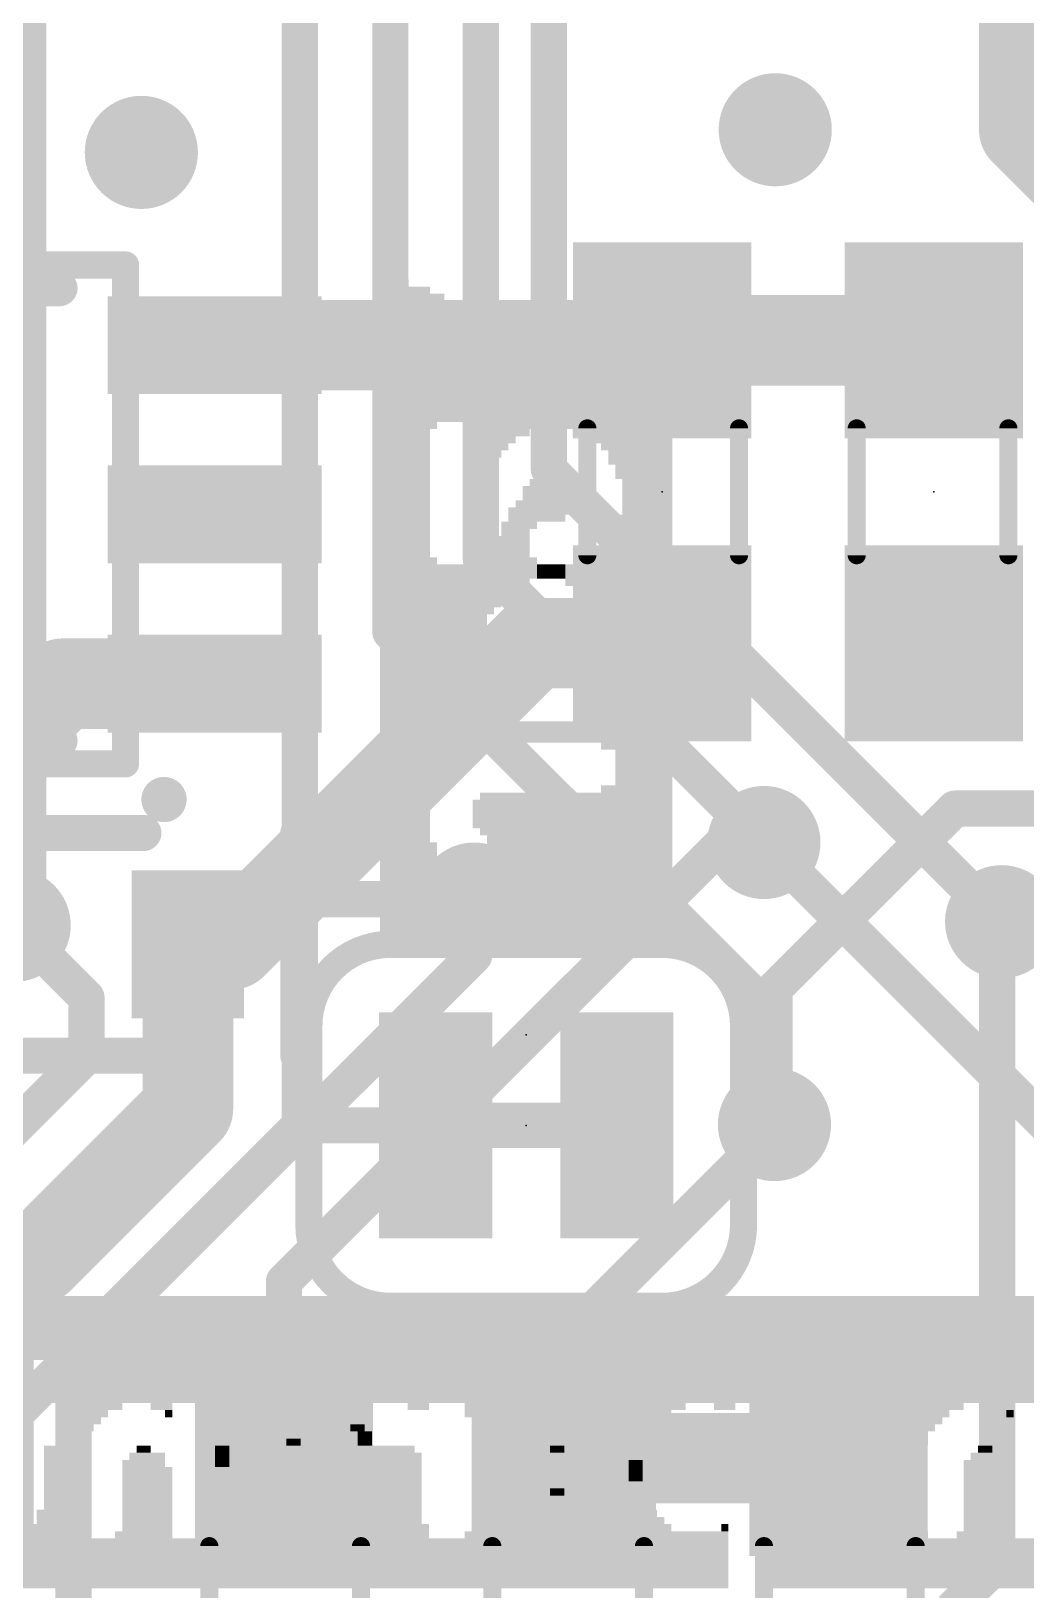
# Model space of a CAD drawing. Extents: x -31.8 to 54.9, y -15.3 to 25.5.
# Drawn here: x 12.46 to 18.04, y 7.3 to 16.05 of the extents above; entities that cross this region are included whole.
import ezdxf

# ---------------------------------------------------------------- set-up
doc = ezdxf.new("R2010")
doc.units = 0
for name, color, linetype in [('1', 12, 'CONTINUOUS'), ('16', 132, 'CONTINUOUS'), ('18', 110, 'CONTINUOUS'), ('21', 41, 'CONTINUOUS'), ('22', 40, 'CONTINUOUS'), ('23', 53, 'CONTINUOUS'), ('24', 53, 'CONTINUOUS'), ('51', 53, 'CONTINUOUS')]:
    doc.layers.add(name, color=color, linetype=linetype)

# ---------------------------------------------------------------- blocks, each defined once
blk = doc.blocks.new('RECT')
blk.add_solid([(-0.5, -0.5), (0.5, -0.5), (-0.5, 0.5), (0.5, 0.5)])
blk = doc.blocks.new('ROUNDV')
at = {"const_width": 0.5}
blk.add_lwpolyline([(0, -0.25, 1), (0, 0.25, 1), (0, -0.25)], format="xyb", dxfattribs=at)

msp = doc.modelspace()

# ---------------------------------------------------------------- linework, layer by layer
at = {"layer": '1'}
for points, const_width in [([(15.975, 14.285), (13.4921, 14.285)], 0.508), ([(16.002, 14.312), (15.975, 14.285)], 0.508), ([(16.002, 14.312), (17.526, 14.312)], 0.508), ([(13.589, 10.922), (15.279, 12.612)], 0.508), ([(15.279, 12.612), (16.002, 12.612)], 0.508), ([(11.9576, 11.7036), (12.639, 12.385)], 0.508), ([(12.639, 12.385), (13.4921, 12.385)], 0.508), ([(16.6328, 10.6722), (17.6446, 11.684)], 0.2032), ([(18.161, 11.684), (17.6446, 11.684)], 0.2032), ([(16.3449, 11.4935), (13.8811, 9.0297)], 0.2032), ([(16.5735, 11.4935), (16.3449, 11.4935)], 0.2032), ([(14.9479, 11.176), (14.9479, 10.8585)], 0.2032), ([(12.3673, 11.0287), (12.773, 10.6229)], 0.2032), ([(13.342, 10.922), (13.342, 9.9963)], 0.508), ([(13.342, 10.922), (13.589, 10.922)], 0.508), ([(17.8816, 11.0236), (17.907, 11.049)], 0.2032), ([(17.8816, 7.4422), (17.8816, 11.0236)], 0.2032), ([(12.1276, 8.0382), (14.9479, 10.8585)], 0.2032), ([(16.6328, 9.9102), (16.6328, 10.6722)], 0.2032), ([(12.773, 10.6229), (12.773, 10.2949)], 0.2032), ([(12.773, 10.2949), (12.1726, 9.6944)], 0.2032), ([(13.342, 9.9963), (12.5024, 9.1567)], 0.508), ([(15.4686, 8.7206), (16.6328, 9.8848)], 0.2032), ([(16.6328, 9.8848), (16.6328, 9.9102)], 0.2032), ([(12.5024, 9.1567), (7.1442, 9.1567)], 0.508), ([(13.8811, 9.0297), (13.8811, 8.0382)], 0.2032), ([(15.4686, 8.0382), (15.4686, 8.7206)], 0.2032), ([(16.9926, 8.0382), (15.4686, 8.0382)], 0.508), ([(17.6276, 7.1882), (17.8816, 7.4422)], 0.2032)]:
    msp.add_lwpolyline(points, dxfattribs=dict(at, const_width=const_width))
for points, const_width in [([(13.4921, 14.412, 1), (13.4921, 14.158)], 0.254), ([(16.002, 14.439, 1), (16.002, 14.185)], 0.254), ([(16.0918, 14.2222, 1), (15.9122, 14.4018)], 0.254), ([(15.975, 14.158, 1), (15.975, 14.412)], 0.254), ([(17.526, 14.185, 1), (17.526, 14.439)], 0.254), ([(15.8852, 14.3748, 1), (16.0648, 14.1952)], 0.254), ([(15.279, 12.739, 1), (15.279, 12.485)], 0.254), ([(15.3688, 12.5222, 1), (15.1892, 12.7018)], 0.254), ([(16.002, 12.485, 1), (16.002, 12.739)], 0.254), ([(12.639, 12.512, 1), (12.639, 12.258)], 0.254), ([(12.7288, 12.2952, 1), (12.5492, 12.4748)], 0.254), ([(13.4921, 12.258, 1), (13.4921, 12.512)], 0.254), ([(17.6446, 11.7348, 1), (17.6446, 11.6332)], 0.1016), ([(17.6805, 11.6481, 1), (17.6087, 11.7199)], 0.1016), ([(16.3449, 11.5443, 1), (16.3449, 11.4427)], 0.1016), ([(16.3808, 11.4576, 1), (16.309, 11.5294)], 0.1016), ([(16.5735, 11.4427, 1), (16.5735, 11.5443)], 0.1016), ([(14.9987, 11.176, 1), (14.8971, 11.176)], 0.1016), ([(13.469, 10.922, 1), (13.215, 10.922)], 0.254), ([(13.342, 11.049, 1), (13.342, 10.795)], 0.254), ([(13.4992, 11.0118, 1), (13.6788, 10.8322)], 0.254), ([(13.589, 10.795, 1), (13.589, 11.049)], 0.254), ([(17.9324, 11.0236, 1), (17.8308, 11.0236)], 0.1016), ([(17.9429, 11.0131, 1), (17.8711, 11.0849)], 0.1016), ([(17.8457, 11.0595, 1), (17.9175, 10.9877)], 0.1016), ([(14.9838, 10.8226, 1), (14.912, 10.8944)], 0.1016), ([(14.8971, 10.8585, 1), (14.9987, 10.8585)], 0.1016), ([(16.6836, 10.6722, 1), (16.582, 10.6722)], 0.1016), ([(12.8238, 10.6229, 1), (12.7222, 10.6229)], 0.1016), ([(12.7371, 10.587, 1), (12.8089, 10.6589)], 0.1016), ([(16.5969, 10.7081, 1), (16.6687, 10.6363)], 0.1016), ([(12.7222, 10.2949, 1), (12.8238, 10.2949)], 0.1016), ([(12.8089, 10.2589, 1), (12.7371, 10.3308)], 0.1016), ([(13.4318, 9.9065, 1), (13.2522, 10.0861)], 0.254), ([(13.215, 9.9963, 1), (13.469, 9.9963)], 0.254), ([(16.6836, 9.9102, 1), (16.582, 9.9102)], 0.1016), ([(16.6687, 9.8489, 1), (16.5969, 9.9207)], 0.1016), ([(16.582, 9.9102, 1), (16.6836, 9.9102)], 0.1016), ([(16.582, 9.8848, 1), (16.6836, 9.8848)], 0.1016), ([(12.4126, 9.2465, 1), (12.5922, 9.0669)], 0.254), ([(12.5024, 9.0297, 1), (12.5024, 9.2837)], 0.254), ([(13.9319, 9.0297, 1), (13.8303, 9.0297)], 0.1016), ([(13.8452, 9.0656, 1), (13.917, 8.9938)], 0.1016), ([(15.5194, 8.7206, 1), (15.4178, 8.7206)], 0.1016), ([(15.4327, 8.7565, 1), (15.5045, 8.6847)], 0.1016), ([(15.4686, 8.1652, 1), (15.4686, 7.9112)], 0.254), ([(16.9926, 7.9112, 1), (16.9926, 8.1652)], 0.254), ([(13.8303, 8.0382, 1), (13.9319, 8.0382)], 0.1016), ([(15.4178, 8.0382, 1), (15.5194, 8.0382)], 0.1016), ([(17.9175, 7.4063, 1), (17.8457, 7.4781)], 0.1016), ([(17.8308, 7.4422, 1), (17.9324, 7.4422)], 0.1016)]:
    msp.add_lwpolyline(points, format="xyb", dxfattribs=dict(at, const_width=const_width))
at = {"layer": '16'}
for points, const_width in [([(12.446, 23.368), (12.446, 11.1074)], 0.2032), ([(13.97, 22.9362), (13.97, 11.176)], 0.2032), ([(14.478, 22.5806), (14.478, 12.6746)], 0.2032), ([(14.986, 22.225), (14.986, 13.081)], 0.2032), ([(15.367, 13.589), (15.367, 21.717)], 0.2032), ([(18.034, 15.494), (18.034, 16.383)], 0.508), ([(19.05, 14.478), (18.034, 15.494)], 0.508), ([(17.907, 11.049), (15.367, 13.589)], 0.2032), ([(14.986, 13.081), (16.5735, 11.4935)], 0.2032), ([(14.478, 12.6746), (16.6328, 10.5198)], 0.2032), ([(16.5735, 11.4935), (18.161, 9.906)], 0.2032), ([(12.3673, 11.0287), (12.446, 11.1074)], 0.2032), ([(13.97, 11.176), (13.97, 9.906)], 0.2032), ([(14.9479, 11.176), (13.97, 11.176)], 0.2032), ([(16.6328, 10.5198), (16.6328, 9.9102)], 0.2032), ([(13.97, 9.906), (12.7, 8.636)], 0.2032), ([(14.732, 9.906), (13.97, 9.906)], 0.2032), ([(12.7, 8.636), (12.7, 4.953)], 0.2032)]:
    msp.add_lwpolyline(points, dxfattribs=dict(at, const_width=const_width))
for points, const_width in [([(18.1238, 15.5838, 1), (17.9442, 15.4042)], 0.254), ([(17.907, 15.494, 1), (18.161, 15.494)], 0.254), ([(15.4029, 13.6249, 1), (15.3311, 13.5531)], 0.1016), ([(15.3162, 13.589, 1), (15.4178, 13.589)], 0.1016), ([(15.0219, 13.1169, 1), (14.9501, 13.0451)], 0.1016), ([(14.9352, 13.081, 1), (15.0368, 13.081)], 0.1016), ([(14.5139, 12.7105, 1), (14.4421, 12.6387)], 0.1016), ([(14.4272, 12.6746, 1), (14.5288, 12.6746)], 0.1016), ([(16.6094, 11.5294, 1), (16.5376, 11.4576)], 0.1016), ([(16.5376, 11.4576, 1), (16.6094, 11.5294)], 0.1016), ([(12.4819, 11.0715, 1), (12.4101, 11.1433)], 0.1016), ([(14.0208, 11.176, 1), (13.9192, 11.176)], 0.1016), ([(13.97, 11.2268, 1), (13.97, 11.1252)], 0.1016), ([(13.9192, 11.176, 1), (14.0208, 11.176)], 0.1016), ([(14.9479, 11.1252, 1), (14.9479, 11.2268)], 0.1016), ([(12.3952, 11.1074, 1), (12.4968, 11.1074)], 0.1016), ([(17.8711, 11.0131, 1), (17.9429, 11.0849)], 0.1016), ([(16.6836, 10.5198, 1), (16.582, 10.5198)], 0.1016), ([(16.5969, 10.4839, 1), (16.6687, 10.5557)], 0.1016), ([(13.97, 9.9568, 1), (13.97, 9.8552)], 0.1016), ([(14.0059, 9.8701, 1), (13.9341, 9.9419)], 0.1016), ([(14.732, 9.8552, 1), (14.732, 9.9568)], 0.1016), ([(13.9192, 9.906, 1), (14.0208, 9.906)], 0.1016), ([(16.582, 9.9102, 1), (16.6836, 9.9102)], 0.1016), ([(12.7508, 8.636, 1), (12.6492, 8.636)], 0.1016), ([(12.6641, 8.6719, 1), (12.7359, 8.6001)], 0.1016)]:
    msp.add_lwpolyline(points, format="xyb", dxfattribs=dict(at, const_width=const_width))
at = {"layer": '21', "const_width": 0.2032}
for points in [[(11.7626, 14.605), (12.6214, 14.605)], [(12.6214, 12.065), (11.7626, 12.065)], [(13.092, 11.547), (11.292, 11.547)], [(13.962, 10.297), (13.962, 11.547)], [(13.092, 10.297), (11.292, 10.297)]]:
    msp.add_lwpolyline(points, dxfattribs=at)
at = {"layer": '21'}
for points, const_width in [([(12.6214, 14.5542, 1), (12.6214, 14.6558)], 0.1016), ([(12.6214, 12.0142, 1), (12.6214, 12.1158)], 0.1016), ([(13.208, 11.6713, 1), (13.208, 11.7983, 1), (13.208, 11.6713)], 0.127), ([(13.092, 11.4962, 1), (13.092, 11.5978)], 0.1016), ([(14.0128, 11.547, 1), (13.9112, 11.547)], 0.1016), ([(13.092, 10.2462, 1), (13.092, 10.3478)], 0.1016), ([(13.9112, 10.297, 1), (14.0128, 10.297)], 0.1016)]:
    msp.add_lwpolyline(points, format="xyb", dxfattribs=dict(at, const_width=const_width))
at = {"layer": '22'}
for points, const_width in [([(14.478, 10.922, 0.4142), (14.0208, 10.4648)], 0.1524), ([(14.478, 10.9601, 1), (14.478, 10.8839)], 0.0762), ([(14.478, 10.8839, 1), (14.478, 10.9601)], 0.0762), ([(16.4592, 10.4648, 0.4142), (16.002, 10.922)], 0.1524), ([(16.002, 10.9601, 1), (16.002, 10.8839)], 0.0762), ([(16.002, 10.8839, 1), (16.002, 10.9601)], 0.0762), ([(14.0589, 10.4648, 1), (13.9827, 10.4648)], 0.0762), ([(13.9827, 10.4648, 1), (14.0589, 10.4648)], 0.0762), ([(16.4973, 10.4648, 1), (16.4211, 10.4648)], 0.0762), ([(16.4211, 10.4648, 1), (16.4973, 10.4648)], 0.0762), ([(14.0208, 9.3472, 0.4142), (14.478, 8.89)], 0.1524), ([(14.0589, 9.3472, 1), (13.9827, 9.3472)], 0.0762), ([(13.9827, 9.3472, 1), (14.0589, 9.3472)], 0.0762), ([(16.002, 8.89, 0.4142), (16.4592, 9.3472)], 0.1524), ([(16.4973, 9.3472, 1), (16.4211, 9.3472)], 0.0762), ([(16.4211, 9.3472, 1), (16.4973, 9.3472)], 0.0762), ([(14.478, 8.9281, 1), (14.478, 8.8519)], 0.0762), ([(14.478, 8.8519, 1), (14.478, 8.9281)], 0.0762), ([(16.002, 8.9281, 1), (16.002, 8.8519)], 0.0762), ([(16.002, 8.8519, 1), (16.002, 8.9281)], 0.0762)]:
    msp.add_lwpolyline(points, format="xyb", dxfattribs=dict(at, const_width=const_width))
at = {"layer": '22', "const_width": 0.1524}
for points in [[(16.002, 10.922), (14.478, 10.922)], [(14.0208, 9.3472), (14.0208, 10.4648)], [(16.4592, 9.3472), (16.4592, 10.4648)], [(14.478, 8.89), (16.002, 8.89)]]:
    msp.add_lwpolyline(points, dxfattribs=at)
at = {"layer": '23'}
for p in [(16.002, 13.462), (17.526, 13.462)]:
    msp.add_point(p, dxfattribs=at)
at = {"layer": '24'}
for p in [(15.24, 10.414), (15.24, 9.906)]:
    msp.add_point(p, dxfattribs=at)
at = {"layer": '51'}
for points, const_width in [([(11.392, 14.735), (12.992, 14.735)], 0.1524), ([(12.992, 14.735), (12.992, 11.935)], 0.1524), ([(15.583, 13.818), (15.583, 13.106)], 0.1016), ([(16.434, 13.818), (16.434, 13.106)], 0.1016), ([(17.094, 13.106), (17.094, 13.818)], 0.1016), ([(17.945, 13.106), (17.945, 13.818)], 0.1016), ([(11.392, 11.935), (12.992, 11.935)], 0.1524), ([(13.4621, 7.5442), (13.4621, 6.8322)], 0.1016), ([(14.3131, 7.5442), (14.3131, 6.8322)], 0.1016), ([(15.0496, 7.5442), (15.0496, 6.8322)], 0.1016), ([(15.9006, 7.5442), (15.9006, 6.8322)], 0.1016), ([(16.5736, 7.5442), (16.5736, 6.8322)], 0.1016), ([(17.4246, 7.5442), (17.4246, 6.8322)], 0.1016)]:
    msp.add_lwpolyline(points, dxfattribs=dict(at, const_width=const_width))
for points, const_width in [([(13.0301, 14.735, 1), (12.9539, 14.735)], 0.0762), ([(12.992, 14.6969, 1), (12.992, 14.7731)], 0.0762), ([(15.6084, 13.818, 1), (15.5576, 13.818)], 0.0508), ([(16.4594, 13.818, 1), (16.4086, 13.818)], 0.0508), ([(17.1194, 13.818, 1), (17.0686, 13.818)], 0.0508), ([(17.9704, 13.818, 1), (17.9196, 13.818)], 0.0508), ([(15.5576, 13.106, 1), (15.6084, 13.106)], 0.0508), ([(16.4086, 13.106, 1), (16.4594, 13.106)], 0.0508), ([(17.0686, 13.106, 1), (17.1194, 13.106)], 0.0508), ([(17.9196, 13.106, 1), (17.9704, 13.106)], 0.0508), ([(12.992, 11.8969, 1), (12.992, 11.9731)], 0.0762), ([(12.9539, 11.935, 1), (13.0301, 11.935)], 0.0762), ([(13.4875, 7.5442, 1), (13.4367, 7.5442)], 0.0508), ([(14.3385, 7.5442, 1), (14.2877, 7.5442)], 0.0508), ([(15.075, 7.5442, 1), (15.0242, 7.5442)], 0.0508), ([(15.926, 7.5442, 1), (15.8752, 7.5442)], 0.0508), ([(16.599, 7.5442, 1), (16.5482, 7.5442)], 0.0508), ([(17.45, 7.5442, 1), (17.3992, 7.5442)], 0.0508)]:
    msp.add_lwpolyline(points, format="xyb", dxfattribs=dict(at, const_width=const_width))

# ---------------------------------------------------------------- block references
at = {"layer": '1', "xscale": 1.1}
for p, rotation in [((16.002, 14.312), 270), ((17.526, 14.312), 90), ((16.002, 12.612), 270), ((17.526, 12.612), 90), ((11.9761, 8.0382), 270), ((13.8811, 8.0382), 270), ((15.4686, 8.0382), 270), ((16.9926, 8.0382), 270)]:
    msp.add_blockref('RECT', p, dxfattribs=dict(at, rotation=rotation))
at = {"layer": '1'}
for p, xscale, yscale, rotation in [((13.4921, 14.285), 0.55, 1.2, 90), ((13.4921, 13.335), 0.55, 1.2, 90), ((13.4921, 12.385), 0.55, 1.2, 90), ((13.342, 10.922), 0.63, 0.83, 180)]:
    msp.add_blockref('RECT', p, dxfattribs=dict(at, xscale=xscale, yscale=yscale, rotation=rotation))
at = {"layer": '16', "rotation": 180}
for p, xscale, yscale in [((14.732, 9.906), 0.635, 1.27), ((15.748, 9.906), 0.635, 1.27), ((15.24, 9.906), 0.4064, 0.254)]:
    msp.add_blockref('RECT', p, dxfattribs=dict(at, xscale=xscale, yscale=yscale))
at = {"layer": '18', "xscale": 0.635, "yscale": 0.635}
for p in [(16.637, 15.494), (16.637, 15.494), (13.081, 15.367), (13.081, 15.367), (16.5735, 11.4935), (16.5735, 11.4935), (14.9479, 11.176), (14.9479, 11.176), (12.3673, 11.0287), (12.3673, 11.0287), (17.907, 11.049), (17.907, 11.049), (16.6328, 9.9102), (16.6328, 9.9102)]:
    msp.add_blockref('ROUNDV', p, dxfattribs=at)
at = {"layer": '22', "yscale": 0.04}
for p, xscale, rotation in [((14.44, 12.794), 3.8, 90), ((14.48, 12.794), 3.8, 90), ((14.52, 12.774), 3.76, 90), ((14.56, 12.774), 3.76, 90), ((14.6, 12.754), 3.72, 90), ((14.64, 12.754), 3.72, 90), ((14.68, 12.754), 3.72, 90), ((14.72, 14.194), 0.76, 90), ((14.76, 14.214), 0.72, 90), ((14.8, 14.194), 0.68, 90), ((14.84, 14.194), 0.68, 90), ((14.88, 14.194), 0.68, 90), ((14.92, 14.174), 0.64, 90), ((15, 14.014), 0.88, 90), ((15.04, 14.034), 0.84, 90), ((15.08, 14.054), 0.8, 90), ((15.12, 14.054), 0.72, 90), ((15.16, 14.074), 0.68, 90), ((15.2, 14.074), 0.6, 90), ((15.24, 14.074), 0.6, 90), ((15.28, 14.094), 0.56, 90), ((15.32, 14.094), 0.56, 90), ((15.36, 14.074), 0.52, 90), ((15.4, 14.074), 0.52, 90), ((15.44, 14.054), 0.48, 90), ((15.48, 14.054), 0.48, 90), ((15.52, 14.034), 0.52, 90), ((15.56, 14.014), 0.48, 90), ((15.6, 13.994), 0.52, 90), ((15.64, 13.974), 0.48, 90), ((15.68, 13.954), 0.52, 90), ((15.72, 13.914), 0.6, 90), ((15.76, 13.854), 0.64, 90), ((15.8, 12.534), 3.28, 90), ((15.84, 12.514), 3.24, 90), ((15.88, 12.514), 3.24, 90), ((15.92, 12.514), 3.24, 90), ((15.96, 12.494), 3.2, 90), ((16, 12.494), 3.2, 90), ((16.04, 12.474), 3.16, 90), ((15.36, 13.434), 0.28, 90), ((15.4, 13.434), 0.28, 90), ((15.44, 13.434), 0.28, 90), ((15.24, 13.214), 0.56, 90), ((15.28, 13.394), 0.28, 90), ((15.32, 13.414), 0.24, 90), ((15.48, 13.434), 0.2, 90), ((15.2, 13.174), 0.48, 90), ((15.16, 13.134), 0.48, 90), ((15.76, 12.114), 2.44, 90), ((15.08, 13.014), 0.4, 90), ((15.12, 13.074), 0.44, 90), ((15.72, 12.994), 0.52, 90), ((15, 12.894), 0.48, 90), ((15.04, 12.974), 0.4, 90), ((15.64, 12.994), 0.28, 90), ((15.68, 12.994), 0.36, 90), ((14.72, 12.734), 0.72, 90), ((14.76, 12.734), 0.64, 90), ((14.8, 12.734), 0.64, 90), ((14.84, 12.734), 0.64, 90), ((14.88, 12.734), 0.64, 90), ((14.92, 12.734), 0.64, 90), ((14.96, 12.754), 0.68, 90), ((15.28, 13.034), 0.12, 90), ((15.32, 13.014), 0.08, 90), ((15.36, 13.014), 0.08, 90), ((15.4, 13.014), 0.08, 90), ((15.44, 13.014), 0.08, 90), ((15.48, 12.994), 0.12, 90), ((15.52, 12.994), 0.12, 90), ((15.56, 13.014), 0.16, 90), ((15.6, 12.994), 0.2, 90), ((15.28, 12.554), 0.28, 90), ((15.32, 12.554), 0.28, 90), ((15.36, 12.574), 0.32, 90), ((15.4, 12.574), 0.32, 90), ((15.44, 12.554), 0.28, 90), ((15.48, 12.534), 0.24, 90), ((14.72, 12.014), 0.4, 90), ((14.76, 12.034), 0.28, 90), ((14.8, 12.054), 0.24, 90), ((14.84, 12.074), 0.2, 90), ((14.88, 12.074), 0.2, 90), ((14.92, 12.094), 0.16, 90), ((14.96, 12.094), 0.16, 90), ((15, 12.094), 0.16, 90), ((15.04, 12.114), 0.12, 90), ((15.08, 12.114), 0.12, 90), ((15.12, 12.114), 0.12, 90), ((15.16, 12.114), 0.12, 90), ((15.2, 12.114), 0.12, 90), ((15.24, 12.114), 0.12, 90), ((15.28, 12.114), 0.12, 90), ((15.32, 12.114), 0.12, 90), ((15.36, 12.114), 0.12, 90), ((15.4, 12.114), 0.12, 90), ((15.44, 12.114), 0.12, 90), ((15.48, 12.114), 0.12, 90), ((15.52, 12.114), 0.12, 90), ((15.56, 12.114), 0.12, 90), ((15.6, 12.114), 0.12, 90), ((15.64, 12.114), 0.12, 90), ((15.68, 12.094), 0.16, 90), ((15.72, 12.094), 0.16, 90), ((15.68, 11.354), 0.92, 90), ((15.72, 11.354), 0.92, 90), ((14.96, 11.654), 0.16, 90), ((15, 11.654), 0.24, 90), ((15.04, 11.334), 0.88, 90), ((15.08, 11.334), 0.88, 90), ((15.12, 11.334), 0.88, 90), ((15.16, 11.334), 0.88, 90), ((15.2, 11.334), 0.88, 90), ((15.24, 11.334), 0.88, 90), ((15.28, 11.334), 0.88, 90), ((15.32, 11.334), 0.88, 90), ((15.36, 11.334), 0.88, 90), ((15.4, 11.334), 0.88, 90), ((15.44, 11.334), 0.88, 90), ((15.48, 11.334), 0.88, 90), ((15.52, 11.334), 0.88, 90), ((15.56, 11.334), 0.88, 90), ((15.6, 11.334), 0.88, 90), ((15.64, 11.334), 0.88, 90), ((14.72, 11.194), 0.6, 90), ((14.76, 11.154), 0.52, 90), ((14.8, 11.134), 0.48, 90), ((14.96, 11.134), 0.48, 90), ((15, 11.154), 0.52, 90), ((14.84, 11.114), 0.44, 90), ((14.88, 11.114), 0.44, 90), ((14.92, 11.114), 0.44, 90), ((12.754, 8.928), 24.76, 180), ((12.754, 8.888), 24.76, 180), ((12.754, 8.848), 24.76, 180), ((12.754, 8.808), 24.76, 180), ((12.754, 8.768), 24.76, 180), ((12.754, 8.728), 24.76, 180), ((15.034, 8.688), 13.64, 180), ((16.514, 8.648), 10.6, 180), ((15.474, 8.608), 8.28, 180), ((16.054, 8.568), 7.04, 180), ((16.054, 8.528), 7.04, 180), ((16.054, 8.488), 7.04, 180), ((16.074, 8.448), 7.08, 180), ((16.254, 8.408), 7.44, 180), ((16.254, 8.368), 7.44, 180), ((12.794, 8.328), 0.36, 180), ((13.194, 8.328), 0.12, 180), ((13.614, 8.328), 0.32, 180), ((14.234, 8.328), 0.28, 180), ((14.634, 8.328), 0.12, 180), ((14.994, 8.328), 0.2, 180), ((15.314, 8.328), 0.12, 180), ((15.834, 8.328), 0.6, 180), ((16.354, 8.328), 0.12, 180), ((16.714, 8.328), 0.28, 180), ((17.454, 8.328), 0.48, 180), ((17.914, 8.328), 0.12, 180), ((12.774, 8.288), 0.24, 180), ((12.754, 8.248), 0.2, 180), ((12.734, 8.208), 0.16, 180), ((13.234, 8.288), 0.04, 180), ((13.594, 8.288), 0.2, 180), ((13.574, 8.248), 0.16, 180), ((13.554, 8.208), 0.12, 180), ((14.274, 8.288), 0.2, 180), ((14.274, 8.248), 0.12, 180), ((14.294, 8.208), 0.08, 180), ((14.974, 8.288), 0.16, 180), ((14.994, 8.248), 0.12, 180), ((14.994, 8.208), 0.12, 180), ((15.834, 8.288), 0.44, 180), ((15.854, 8.248), 0.32, 180), ((15.854, 8.208), 0.24, 180), ((16.694, 8.288), 0.16, 180), ((16.694, 8.248), 0.16, 180), ((16.694, 8.208), 0.16, 180), ((17.434, 8.288), 0.36, 180), ((17.434, 8.248), 0.28, 180), ((17.434, 8.208), 0.2, 180), ((17.954, 8.288), 0.04, 180), ((12.714, 8.168), 0.12, 180), ((12.714, 8.128), 0.12, 180), ((13.554, 8.168), 0.12, 180), ((13.554, 8.128), 0.12, 180), ((13.934, 8.128), 0.08, 180), ((14.334, 8.168), 0.08, 180), ((14.334, 8.128), 0.08, 180), ((14.994, 8.168), 0.12, 180), ((14.994, 8.128), 0.12, 180), ((15.834, 8.168), 0.2, 180), ((15.854, 8.128), 0.16, 180), ((16.714, 8.168), 0.2, 180), ((16.734, 8.128), 0.24, 180), ((16.994, 8.128), 0.2, 180), ((17.414, 8.168), 0.16, 180), ((17.414, 8.128), 0.16, 180), ((12.634, 8.088), 0.2, 180), ((12.634, 8.048), 0.2, 180), ((13.114, 8.048), 0.2, 180), ((13.094, 8.088), 0.08, 180), ((13.534, 8.088), 0.08, 180), ((13.534, 8.048), 0.08, 180), ((13.934, 8.048), 0.24, 180), ((13.954, 8.088), 0.2, 180), ((14.474, 8.088), 0.28, 180), ((14.494, 8.048), 0.32, 180), ((14.994, 8.088), 0.12, 180), ((14.994, 8.048), 0.12, 180), ((15.434, 8.048), 0.2, 180), ((15.414, 8.088), 0.08, 180), ((15.834, 8.088), 0.12, 180), ((15.834, 8.048), 0.12, 180), ((16.234, 8.048), 0.2, 180), ((16.234, 8.088), 0.12, 180), ((16.834, 8.088), 0.44, 180), ((16.754, 8.048), 0.28, 180), ((17.394, 8.088), 0.12, 180), ((17.394, 8.048), 0.12, 180), ((17.834, 8.048), 0.2, 180), ((17.814, 8.088), 0.08, 180), ((12.634, 8.008), 0.2, 180), ((12.634, 7.968), 0.2, 180), ((13.094, 8.008), 0.24, 180), ((13.114, 7.968), 0.28, 180), ((13.534, 8.008), 0.08, 180), ((13.554, 7.968), 0.12, 180), ((14.494, 8.008), 0.32, 180), ((14.494, 7.968), 0.32, 180), ((14.994, 8.008), 0.12, 180), ((14.994, 7.968), 0.12, 180), ((15.414, 8.008), 0.24, 180), ((15.434, 7.968), 0.28, 180), ((15.854, 8.008), 0.08, 180), ((15.854, 7.968), 0.08, 180), ((16.254, 8.008), 0.24, 180), ((16.254, 7.968), 0.24, 180), ((16.714, 8.008), 0.2, 180), ((16.694, 7.968), 0.16, 180), ((17.374, 8.008), 0.16, 180), ((17.374, 7.968), 0.16, 180), ((17.814, 8.008), 0.24, 180), ((17.834, 7.968), 0.28, 180), ((12.634, 7.928), 0.2, 180), ((12.634, 7.888), 0.2, 180), ((13.114, 7.928), 0.28, 180), ((13.114, 7.888), 0.28, 180), ((13.554, 7.928), 0.12, 180), ((13.594, 7.888), 0.2, 180), ((14.494, 7.928), 0.32, 180), ((14.494, 7.888), 0.32, 180), ((14.994, 7.928), 0.12, 180), ((14.994, 7.888), 0.12, 180), ((15.414, 7.928), 0.24, 180), ((15.434, 7.888), 0.2, 180), ((15.834, 7.888), 0.12, 180), ((15.854, 7.928), 0.08, 180), ((16.254, 7.928), 0.24, 180), ((16.254, 7.888), 0.16, 180), ((16.674, 7.928), 0.12, 180), ((16.674, 7.888), 0.12, 180), ((17.314, 7.888), 0.28, 180), ((17.354, 7.928), 0.2, 180), ((17.834, 7.928), 0.28, 180), ((17.834, 7.888), 0.28, 180), ((12.634, 7.848), 0.2, 180), ((12.634, 7.808), 0.2, 180), ((12.634, 7.768), 0.2, 180), ((13.114, 7.848), 0.28, 180), ((13.114, 7.808), 0.28, 180), ((13.114, 7.768), 0.28, 180), ((13.774, 7.848), 0.56, 180), ((13.594, 7.808), 0.2, 180), ((13.574, 7.768), 0.16, 180), ((13.894, 7.808), 0.24, 180), ((14.474, 7.808), 0.36, 180), ((14.474, 7.768), 0.36, 180), ((14.494, 7.848), 0.32, 180), ((14.994, 7.848), 0.12, 180), ((14.994, 7.808), 0.12, 180), ((14.994, 7.768), 0.12, 180), ((15.414, 7.848), 0.08, 180), ((15.834, 7.768), 0.2, 180), ((15.834, 7.848), 0.12, 180), ((15.854, 7.808), 0.16, 180), ((16.674, 7.848), 0.12, 180), ((16.674, 7.808), 0.12, 180), ((16.674, 7.768), 0.12, 180), ((17.054, 7.808), 0.16, 180), ((17.234, 7.848), 0.44, 180), ((17.374, 7.808), 0.16, 180), ((17.394, 7.768), 0.12, 180), ((17.834, 7.848), 0.28, 180), ((17.834, 7.808), 0.28, 180), ((17.834, 7.768), 0.28, 180), ((12.614, 7.728), 0.24, 180), ((12.614, 7.688), 0.24, 180), ((13.114, 7.728), 0.28, 180), ((13.114, 7.688), 0.28, 180), ((13.554, 7.728), 0.12, 180), ((13.554, 7.688), 0.12, 180), ((14.434, 7.688), 0.44, 180), ((14.454, 7.728), 0.4, 180), ((14.994, 7.728), 0.12, 180), ((14.994, 7.688), 0.12, 180), ((15.854, 7.688), 0.32, 180), ((15.854, 7.728), 0.24, 180), ((16.674, 7.728), 0.12, 180), ((16.694, 7.688), 0.16, 180), ((17.394, 7.728), 0.12, 180), ((17.394, 7.688), 0.12, 180), ((17.834, 7.728), 0.28, 180), ((17.834, 7.688), 0.28, 180), ((12.574, 7.608), 0.4, 180), ((12.594, 7.648), 0.28, 180), ((13.094, 7.608), 0.32, 180), ((13.114, 7.648), 0.28, 180), ((13.554, 7.648), 0.2, 180), ((13.574, 7.608), 0.24, 180), ((14.414, 7.608), 0.56, 180), ((14.434, 7.648), 0.52, 180), ((14.994, 7.608), 0.2, 180), ((14.994, 7.648), 0.12, 180), ((15.314, 7.608), 0.12, 180), ((15.954, 7.608), 0.84, 180), ((15.834, 7.648), 0.44, 180), ((16.354, 7.648), 0.04, 180), ((16.714, 7.648), 0.2, 180), ((16.734, 7.608), 0.24, 180), ((17.354, 7.608), 0.28, 180), ((17.394, 7.648), 0.12, 180), ((17.814, 7.608), 0.32, 180), ((17.834, 7.648), 0.28, 180), ((12.734, 7.568), 7.28, 180), ((12.734, 7.528), 7.28, 180), ((20.874, 7.568), 8.52, 180), ((20.874, 7.528), 8.52, 180), ((12.734, 7.488), 7.28, 180), ((12.734, 7.448), 7.28, 180), ((20.874, 7.488), 8.52, 180), ((20.874, 7.448), 8.52, 180), ((12.734, 7.408), 7.28, 180), ((12.734, 7.368), 7.28, 180), ((20.874, 7.408), 8.52, 180), ((20.874, 7.368), 8.52, 180), ((12.734, 7.328), 7.28, 180), ((20.874, 7.328), 8.52, 180)]:
    msp.add_blockref('RECT', p, dxfattribs=dict(at, xscale=xscale, rotation=rotation))
at = {"layer": '22', "yscale": 0.04, "rotation": 90}
msp.add_blockref('RECT', (14.96, 13.994), dxfattribs=at)
at = {"layer": '51'}
for p, xscale, yscale, rotation in [((13.367, 14.285), 0.5, 0.65, 90), ((16.0071, 14.0502), 0.5001, 0.95, 270), ((17.5209, 14.0423), 0.5001, 0.95, 90), ((13.367, 13.335), 0.5, 0.65, 90), ((16.0071, 12.8818), 0.5001, 0.95, 270), ((17.5209, 12.8739), 0.5001, 0.95, 90), ((13.367, 12.385), 0.5, 0.65, 90), ((13.8862, 7.7764), 0.5001, 0.95, 270), ((15.4737, 7.7764), 0.5001, 0.95, 270), ((16.9977, 7.7764), 0.5001, 0.95, 270)]:
    msp.add_blockref('RECT', p, dxfattribs=dict(at, xscale=xscale, yscale=yscale, rotation=rotation))

doc.saveas('drawing.dxf')
